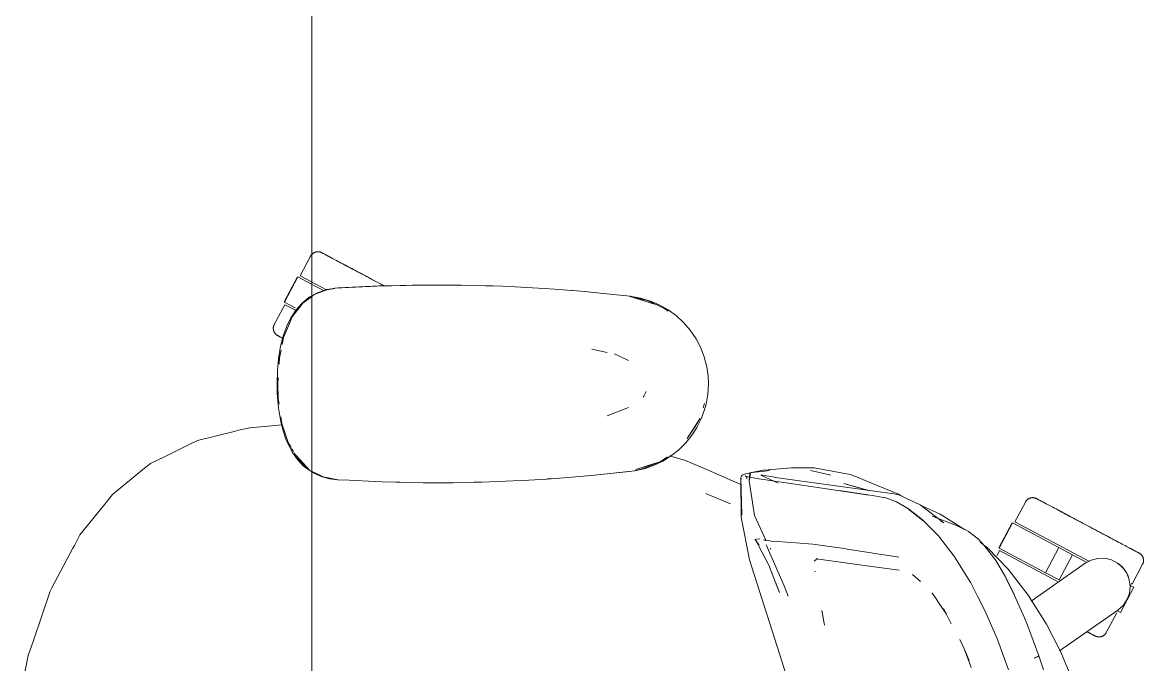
# Model space of a CAD drawing. Header units: millimetres. Extents: x 155927 to 317870, y -36033 to 97293.
# Drawn here: x 202440 to 202989, y 11600 to 11915 of the extents above; entities that cross this region are included whole.
import ezdxf

# ---------------------------------------------------------------- set-up
doc = ezdxf.new("R2010")
doc.units = ezdxf.units.MM
doc.header["$MEASUREMENT"] = 0
doc.layers.add('G-IMPT', color=8, linetype='CONTINUOUS', lineweight=9)
doc.layers.add('I-FURN', color=8, linetype='CONTINUOUS', lineweight=9)

msp = doc.modelspace()

# ---------------------------------------------------------------- linework, layer by layer
at = {"layer": 'G-IMPT'}
for p, q in [((202614.73, 11785.39), (202592.95, 11784.3)), ((202613.52, 11785.35), (202592.95, 11784.3)), ((202614.73, 11785.39), (202594.55, 11784.41)), ((202634.92, 11785.85), (202613.52, 11785.35)), ((202625.08, 11785.69), (202613.52, 11785.35)), ((202613.52, 11785.35), (202614.73, 11785.39)), ((202634.92, 11785.85), (202614.73, 11785.39)), ((202625.08, 11785.69), (202644.31, 11785.9)), ((202634.92, 11785.85), (202625.08, 11785.69)), ((202655.1, 11785.81), (202625.08, 11785.69)), ((202632.88, 11785.83), (202630.97, 11785.76)), ((202635.41, 11785.81), (202632.88, 11785.83)), ((202655.1, 11785.81), (202634.92, 11785.85)), ((202655.1, 11785.81), (202644.31, 11785.9)), ((202655.1, 11785.81), (202663.52, 11785.64)), ((202675.28, 11785.25), (202663.52, 11785.64)), ((202668.46, 11785.5), (202666.96, 11785.52)), ((202670.39, 11785.39), (202668.46, 11785.5)), ((202675.28, 11785.25), (202681.3, 11785)), ((202695.44, 11784.19), (202681.3, 11785)), ((202580.48, 11779.88), (202576.74, 11776.81)), ((202581.68, 11780.28), (202577.26, 11777.01)), ((202581.68, 11780.57), (202580.48, 11779.88)), ((202583.92, 11781.84), (202581.68, 11780.57)), ((202582.89, 11781.17), (202581.68, 11780.28)), ((202589.08, 11783.58), (202582.89, 11781.17)), ((202583.92, 11781.84), (202587.56, 11783.24)), ((202588.9, 11783.6), (202587.56, 11783.24)), ((202588.9, 11783.6), (202591.3, 11784.05)), ((202589.08, 11783.58), (202592.93, 11784.17)), ((202592.95, 11784.3), (202591.3, 11784.05)), ((202592.95, 11784.3), (202594.55, 11784.41)), ((202700.53, 11783.86), (202695.44, 11784.19)), ((202700.53, 11783.86), (202715.59, 11782.62)), ((202708.71, 11783.21), (202710.39, 11783.04)), ((202715.59, 11782.62), (202719.72, 11782.27)), ((202719.72, 11782.27), (202737.64, 11780.36)), ((202737.13, 11780.36), (202749.59, 11776.53)), ((202737.13, 11780.36), (202740.44, 11779.45)), ((202737.64, 11780.36), (202742.69, 11779.47)), ((202746.1, 11778.32), (202737.69, 11780.24)), ((202749.59, 11776.53), (202740.44, 11779.45)), ((202747.55, 11778), (202742.69, 11779.47)), ((202577.26, 11777.01), (202572.05, 11770.22)), ((202574.08, 11773.77), (202576.74, 11776.81)), ((202746.1, 11778.32), (202754.16, 11774.58)), ((202751.79, 11776.19), (202747.55, 11778)), ((202751.79, 11776.19), (202756.23, 11773.68)), ((202756.27, 11772.99), (202754.16, 11774.58)), ((202571.42, 11769.72), (202569.44, 11765.65)), ((202572.05, 11770.22), (202570.21, 11765.82)), ((202571.42, 11769.72), (202574.08, 11773.77)), ((202760.31, 11770.68), (202756.23, 11773.68)), ((202760.31, 11770.68), (202763.75, 11767.52)), ((202567.85, 11761.31), (202569.44, 11765.65)), ((202567.88, 11760.2), (202570.21, 11765.82)), ((202767.07, 11763.68), (202763.75, 11767.52)), ((202769.9, 11759.52), (202767.07, 11763.68)), ((202567.85, 11761.31), (202566.42, 11755.83)), ((202567.88, 11760.2), (202567.17, 11756.74)), ((202769.9, 11759.52), (202772.09, 11755.35)), ((202565.42, 11749.9), (202566.42, 11755.83)), ((202566.61, 11753.99), (202565.84, 11750.24)), ((202718.93, 11754.4), (202726.36, 11752.82)), ((202736.76, 11748.79), (202729.98, 11752.06)), ((202772.09, 11755.35), (202773.93, 11750.64)), ((202565.42, 11749.9), (202564.86, 11743.75)), ((202565.84, 11750.24), (202565.64, 11747.03)), ((202775.19, 11745.77), (202773.93, 11750.64)), ((202564.68, 11737.41), (202564.86, 11743.75)), ((202775.19, 11745.77), (202775.84, 11741.26)), ((202776.01, 11737.41), (202775.84, 11741.26)), ((202564.77, 11732.91), (202564.68, 11737.41)), ((202565.24, 11740.52), (202565.05, 11737.41)), ((202565.28, 11730.25), (202565.05, 11737.41)), ((202776.01, 11737.41), (202775.71, 11732.37)), ((202564.77, 11732.91), (202565.34, 11725.59)), ((202565.28, 11730.25), (202565.68, 11727.47)), ((202744.38, 11731.36), (202744.08, 11730.91)), ((202745.39, 11733.59), (202744.38, 11731.36)), ((202775.71, 11732.37), (202774.83, 11727.42)), ((202566.46, 11718.83), (202565.34, 11725.59)), ((202726.43, 11721.69), (202736.85, 11725.84)), ((202772.56, 11720.52), (202774.27, 11725.3)), ((202773.47, 11725.73), (202774.09, 11727.76)), ((202774.83, 11727.42), (202774.27, 11725.3)), ((202566.55, 11721.28), (202567.01, 11717.99)), ((202771.91, 11720.62), (202765.59, 11710.67)), ((202771.91, 11720.62), (202769.75, 11716.94)), ((202772.56, 11720.52), (202770.32, 11716.01)), ((202525.66, 11709.64), (202543.6, 11714.04)), ((202543.6, 11714.04), (202545.97, 11714.63)), ((202551.26, 11715.92), (202545.97, 11714.63)), ((202567.14, 11717.37), (202551.26, 11715.92)), ((202567.44, 11714.9), (202566.46, 11718.83)), ((202567.01, 11717.99), (202570.04, 11708.6)), ((202567.44, 11714.9), (202569.18, 11709.82)), ((202769.75, 11716.94), (202765.59, 11710.67)), ((202770.32, 11716.01), (202768.05, 11712.47)), ((202521.3, 11707.49), (202525.66, 11709.64)), ((202569.18, 11709.82), (202571.38, 11705.18)), ((202570.04, 11708.6), (202571.51, 11706.14)), ((202764.86, 11708.49), (202761.25, 11704.94)), ((202764.86, 11708.49), (202768.05, 11712.47)), ((202521.3, 11707.49), (202509.83, 11701.85)), ((202571.38, 11705.18), (202572.19, 11703.8)), ((202571.79, 11705.68), (202572.65, 11704.24)), ((202574.63, 11700.35), (202572.19, 11703.8)), ((202573.12, 11703.45), (202575, 11700.29)), ((202761.25, 11704.94), (202757.95, 11702.32)), ((202499.01, 11695.35), (202502.66, 11698.32)), ((202502.66, 11698.32), (202509.83, 11701.85)), ((202573.81, 11702.38), (202575.09, 11700.91)), ((202573.81, 11702.38), (202580.71, 11694.99)), ((202577.5, 11697.3), (202574.63, 11700.35)), ((202575, 11700.29), (202580.71, 11694.99)), ((202575.22, 11700.76), (202578.3, 11697.22)), ((202577.5, 11697.3), (202578.82, 11696.17)), ((202580.71, 11694.99), (202578.3, 11697.22)), ((202752.3, 11699.2), (202740.44, 11695.38)), ((202749.59, 11698.29), (202740.44, 11695.38)), ((202743.08, 11695.59), (202752.3, 11699.2)), ((202749.04, 11697.4), (202744.91, 11695.95)), ((202753.62, 11699.59), (202749.04, 11697.4)), ((202752.3, 11699.2), (202749.59, 11698.29)), ((202752.3, 11699.2), (202755.88, 11701.62)), ((202753.62, 11699.59), (202757.95, 11702.32)), ((202764.78, 11699.88), (202756.96, 11702.13)), ((202764.78, 11699.88), (202775.91, 11695.02)), ((202499.01, 11695.35), (202484.06, 11683.18)), ((202581.68, 11694.21), (202578.82, 11696.17)), ((202582.95, 11693.89), (202581.68, 11694.51)), ((202582.04, 11693.97), (202586.36, 11691.98)), ((202582.95, 11693.89), (202587.21, 11691.78)), ((202590.32, 11690.91), (202586.36, 11691.98)), ((202587.21, 11691.78), (202594.55, 11690.41)), ((202718.51, 11692.44), (202707.11, 11691.46)), ((202739.95, 11694.8), (202716.99, 11692.34)), ((202716.99, 11692.34), (202737.13, 11694.46)), ((202739.95, 11694.8), (202718.51, 11692.44)), ((202739.95, 11694.8), (202737.13, 11694.46)), ((202739.95, 11694.8), (202744.91, 11695.95)), ((202740.02, 11695.01), (202743.08, 11695.59)), ((202775.91, 11695.02), (202783.74, 11691.6)), ((202783.74, 11691.6), (202791.91, 11688.03)), ((202791.77, 11691.58), (202792.17, 11692.16)), ((202791.77, 11691.58), (202791.96, 11690.72)), ((202792.54, 11692.65), (202792.17, 11692.16)), ((202792.54, 11692.65), (202793.08, 11692.97)), ((202794.94, 11693.52), (202793.08, 11692.97)), ((202794.43, 11691.93), (202793.93, 11692.32)), ((202795.03, 11691.77), (202793.93, 11692.32)), ((202795.03, 11691.77), (202794.41, 11691.93)), ((202794.41, 11691.93), (202800.68, 11690.83)), ((202794.75, 11691.39), (202794.43, 11691.93)), ((202798.22, 11694.06), (202794.94, 11693.52)), ((202796.55, 11693.46), (202795.86, 11689.88)), ((202795.92, 11689.92), (202796.31, 11693.87)), ((202796.55, 11693.46), (202795.92, 11689.92)), ((202798.63, 11694.32), (202796.31, 11693.87)), ((202798.22, 11694.06), (202798.83, 11694.13)), ((202798.63, 11694.32), (202802.88, 11695.13)), ((202803.52, 11694.65), (202798.83, 11694.13)), ((202810.08, 11688.73), (202801.64, 11692.73)), ((202801.64, 11692.73), (202802.51, 11692.59)), ((202802.51, 11692.59), (202807.53, 11691.76)), ((202803.35, 11695.17), (202802.88, 11695.13)), ((202812.68, 11695.97), (202803.35, 11695.17)), ((202803.52, 11694.65), (202806.11, 11694.86)), ((202807.53, 11691.76), (202808.83, 11691.54)), ((202812.68, 11695.97), (202816.63, 11696.32)), ((202816.63, 11696.32), (202820.8, 11696.31)), ((202827.77, 11696.29), (202820.8, 11696.31)), ((202825.91, 11694.88), (202835.21, 11692.83)), ((202827.77, 11696.29), (202845.47, 11693.05)), ((202835.21, 11692.83), (202835.79, 11692.68)), ((202845.47, 11693.05), (202849.33, 11691.46)), ((202594.33, 11690.41), (202590.32, 11690.91)), ((202599.99, 11690.13), (202594.33, 11690.41)), ((202599.99, 11690.13), (202612.55, 11689.51)), ((202616.1, 11689.39), (202612.55, 11689.51)), ((202631.77, 11689.01), (202616.1, 11689.39)), ((202619.5, 11689.33), (202622.82, 11689.19)), ((202625.04, 11689.19), (202622.82, 11689.19)), ((202631.77, 11689.01), (202636.28, 11688.96)), ((202636.28, 11688.96), (202650.99, 11688.97)), ((202656.46, 11689.04), (202650.99, 11688.97)), ((202656.46, 11689.04), (202668.77, 11689.33)), ((202663.24, 11689.18), (202661.16, 11689.18)), ((202664.9, 11689.25), (202663.24, 11689.18)), ((202676.65, 11689.63), (202668.77, 11689.33)), ((202676.65, 11689.63), (202687.95, 11690.17)), ((202696.83, 11690.73), (202687.95, 11690.17)), ((202696.83, 11690.73), (202707.11, 11691.46)), ((202698.87, 11690.87), (202696.96, 11690.78)), ((202698.87, 11690.87), (202700.29, 11691)), ((202792.38, 11673.02), (202791.8, 11691.47)), ((202791.8, 11691.47), (202791.9, 11691)), ((202792.38, 11673.02), (202791.9, 11691)), ((202791.95, 11672.13), (202791.9, 11691)), ((202791.9, 11691), (202791.94, 11690.83)), ((202791.96, 11690.72), (202791.94, 11690.83)), ((202794.75, 11691.39), (202794.83, 11690.89)), ((202798.58, 11672.84), (202795.86, 11689.88)), ((202808.53, 11689.71), (202800.68, 11690.83)), ((202839.4, 11685.16), (202808.53, 11689.71)), ((202819.49, 11690.1), (202808.83, 11691.54)), ((202819.49, 11690.1), (202866.71, 11683.43)), ((202842.29, 11688.56), (202854.18, 11685.2)), ((202842.29, 11688.56), (202855.23, 11685.05)), ((202852.69, 11690.07), (202849.33, 11691.46)), ((202869.14, 11683.27), (202852.69, 11690.07)), ((202484.06, 11683.18), (202480.3, 11678.51)), ((202774.68, 11683.6), (202774.95, 11683.49)), ((202786.8, 11678.57), (202774.95, 11683.49)), ((202839.4, 11685.16), (202854.59, 11682.83)), ((202840.01, 11685.06), (202855.17, 11682.77)), ((202840.01, 11685.06), (202854.59, 11682.83)), ((202862.84, 11681.47), (202855.17, 11682.77)), ((202867.63, 11679.71), (202862.84, 11681.47)), ((202866.71, 11683.43), (202869.7, 11682.78)), ((202870.31, 11682.5), (202869.14, 11683.27)), ((202873.06, 11681.22), (202869.7, 11682.78)), ((202879.64, 11678.15), (202873.06, 11681.22)), ((202468.09, 11663.38), (202480.3, 11678.51)), ((202867.63, 11679.71), (202868.05, 11679.5)), ((202873.89, 11676.21), (202868.05, 11679.5)), ((202880.85, 11670.79), (202873.89, 11676.21)), ((202874.11, 11675.89), (202881.06, 11670.49)), ((202874.11, 11675.89), (202877.49, 11673.3)), ((202891.29, 11669.24), (202879.64, 11678.15)), ((202889.4, 11673.53), (202880.77, 11677.51)), ((202796.14, 11651.18), (202791.95, 11672.13)), ((202798.58, 11672.84), (202804.19, 11660.49)), ((202881.06, 11670.49), (202877.49, 11673.3)), ((202880.85, 11670.79), (202888.59, 11662.89)), ((202885.63, 11672.47), (202897.54, 11667.96)), ((202900.85, 11666.4), (202889.4, 11673.53)), ((202891.29, 11669.24), (202889.56, 11670.22)), ((202899.77, 11666.89), (202897.54, 11667.96)), ((202902.21, 11665.71), (202899.77, 11666.89)), ((202900.85, 11666.4), (202901.62, 11665.9)), ((202902.21, 11665.71), (202903.34, 11665.1)), ((202903.34, 11665.1), (202908.21, 11661.23)), ((202468.09, 11663.38), (202465.39, 11658.25)), ((202798.94, 11661.03), (202798.9, 11660.86)), ((202798.96, 11661.16), (202798.94, 11661.03)), ((202798.94, 11661.03), (202800.78, 11658.32)), ((202798.94, 11661.03), (202800.29, 11658.57)), ((202799.65, 11661.3), (202798.96, 11661.16)), ((202801.18, 11661.47), (202799.65, 11661.3)), ((202802.92, 11660.99), (202803.69, 11660.72)), ((202803.75, 11660.69), (202803.69, 11660.72)), ((202806.21, 11660.41), (202803.75, 11660.69)), ((202806.21, 11660.41), (202806.58, 11660.37)), ((202809.99, 11660.11), (202806.58, 11660.37)), ((202809.99, 11660.11), (202818.84, 11659.48)), ((202827.08, 11658.86), (202818.84, 11659.48)), ((202827.16, 11658.85), (202827.08, 11658.86)), ((202827.16, 11658.85), (202842.38, 11656.64)), ((202888.59, 11662.89), (202896.61, 11652.46)), ((202911.1, 11658.21), (202908.21, 11661.23)), ((202909.1, 11659.79), (202912.77, 11656.79)), ((202464.66, 11656.87), (202454.36, 11637.37)), ((202464.66, 11656.87), (202465.39, 11658.25)), ((202805.57, 11648.46), (202800.29, 11658.57)), ((202813.12, 11638.36), (202804.19, 11658.51)), ((202806.57, 11656.35), (202806.13, 11656.62)), ((202842.38, 11656.64), (202843.93, 11656.4)), ((202843.93, 11656.4), (202855.7, 11654.53)), ((202857.36, 11654.27), (202855.7, 11654.53)), ((202864.2, 11653.21), (202857.36, 11654.27)), ((202864.2, 11653.21), (202869.27, 11652.46)), ((202911.1, 11658.21), (202915.82, 11652.08)), ((202912.77, 11656.79), (202922.73, 11646.5)), ((202812.13, 11600.94), (202796.14, 11651.18)), ((202805.57, 11648.46), (202808.82, 11639.99)), ((202827.82, 11650.47), (202829.38, 11651.72)), ((202828.67, 11651.59), (202828.94, 11651.64)), ((202856.01, 11647.85), (202828.67, 11651.59)), ((202829.17, 11651.68), (202828.94, 11651.64)), ((202856.01, 11647.85), (202869.36, 11646.07)), ((202896.61, 11652.46), (202896.78, 11652.2)), ((202900.66, 11646.1), (202896.78, 11652.2)), ((202915.82, 11652.08), (202916.68, 11650.79)), ((202921.41, 11642.79), (202916.68, 11650.79)), ((202828.17, 11645.52), (202828.22, 11645.18)), ((202869.36, 11646.07), (202868.89, 11646.22)), ((202879.86, 11640.57), (202875.95, 11643.91)), ((202900.66, 11646.1), (202904.43, 11639.87)), ((202925.72, 11634.18), (202921.41, 11642.79)), ((202925.94, 11633.74), (202921.41, 11642.79)), ((202921.41, 11642.79), (202921.72, 11642.19)), ((202925.94, 11633.74), (202921.72, 11642.19)), ((202932.54, 11633.89), (202922.73, 11646.5)), ((202454.36, 11637.37), (202453.49, 11635.71)), ((202810.84, 11635.09), (202808.81, 11640.2)), ((202808.81, 11640.2), (202810.61, 11635.67)), ((202808.82, 11639.99), (202810.84, 11635.09)), ((202815.01, 11633.37), (202813.12, 11638.36)), ((202908, 11633.08), (202904.43, 11639.87)), ((202445.34, 11611.62), (202453.49, 11635.71)), ((202886.13, 11633.94), (202885.38, 11635.04)), ((202889.63, 11628.81), (202886.13, 11633.94)), ((202908, 11633.08), (202911.39, 11626.36)), ((202925.72, 11634.18), (202925.94, 11633.74)), ((202925.94, 11633.74), (202930.71, 11622.78)), ((202932.54, 11633.89), (202941.51, 11619.6)), ((202832.85, 11619.05), (202831.44, 11626.3)), ((202890.02, 11628.23), (202889.63, 11628.81)), ((202892.58, 11624.47), (202890.02, 11628.23)), ((202892.58, 11624.47), (202891.08, 11627.25)), ((202894.92, 11619.81), (202891.08, 11627.25)), ((202917.56, 11612.13), (202911.39, 11626.36)), ((202930.71, 11622.78), (202932.19, 11619.1)), ((202932.19, 11619.1), (202937.76, 11604.14)), ((202941.51, 11619.6), (202948.6, 11605.82)), ((202445.34, 11611.62), (202442.82, 11604.18)), ((202899.14, 11612.1), (202901.33, 11607.25)), ((202917.56, 11612.13), (202923.02, 11597.25)), ((202439.95, 11590.36), (202442.82, 11604.18)), ((202901.33, 11607.25), (202903.64, 11601.81)), ((202901.33, 11607.25), (202904.06, 11600.17)), ((202936.5, 11603.36), (202937.32, 11603.74)), ((202937.14, 11603.63), (202937.32, 11603.74)), ((202937.73, 11604.01), (202937.32, 11603.74)), ((202937.32, 11603.74), (202937.72, 11603.96)), ((202937.73, 11604.01), (202937.72, 11603.96)), ((202937.76, 11604.14), (202937.73, 11604.01)), ((202937.73, 11604.01), (202937.73, 11604.14)), ((202937.73, 11604.14), (202940.13, 11597.21)), ((202956.12, 11587.85), (202948.6, 11605.82)), ((202812.13, 11600.94), (202821.31, 11570.96)), ((202904.72, 11598.44), (202904.06, 11600.17)), ((202936.5, 11603.36), (202935.44, 11602.93)), ((202935.44, 11602.93), (202936.03, 11603.16)), ((202936.5, 11603.36), (202936.03, 11603.16)), ((202936.5, 11603.36), (202937.14, 11603.63))]:
    msp.add_line(p, q, dxfattribs=at)
at = {"layer": 'I-FURN'}
for p, q in [((202581.68, 10699.61), (202581.68, 12099.61)), ((202581.68, 12099.61), (202581.68, 10699.61)), ((202582.26, 11801.38), (202582.39, 11801.47)), ((202582.39, 11801.47), (202582.53, 11801.56)), ((202582.53, 11801.56), (202582.66, 11801.65)), ((202582.66, 11801.65), (202582.81, 11801.72)), ((202582.81, 11801.72), (202582.95, 11801.79)), ((202582.95, 11801.79), (202583.1, 11801.86)), ((202583.1, 11801.86), (202583.25, 11801.92)), ((202583.25, 11801.92), (202583.4, 11801.98)), ((202583.4, 11801.98), (202583.55, 11802.02)), ((202583.55, 11802.02), (202583.71, 11802.06)), ((202583.71, 11802.06), (202583.87, 11802.1)), ((202583.87, 11802.1), (202584.02, 11802.13)), ((202584.02, 11802.13), (202584.18, 11802.15)), ((202584.18, 11802.15), (202584.34, 11802.17)), ((202584.34, 11802.17), (202584.51, 11802.18)), ((202584.51, 11802.18), (202584.67, 11802.18)), ((202584.67, 11802.18), (202584.83, 11802.18)), ((202584.83, 11802.18), (202584.99, 11802.17)), ((202584.99, 11802.17), (202585.15, 11802.15)), ((202585.15, 11802.15), (202585.31, 11802.13)), ((202585.31, 11802.13), (202585.47, 11802.1)), ((202585.47, 11802.1), (202585.62, 11802.07)), ((202585.62, 11802.07), (202585.78, 11802.03)), ((202585.78, 11802.03), (202585.93, 11801.98)), ((202585.93, 11801.98), (202586.09, 11801.93)), ((202586.09, 11801.93), (202586.24, 11801.87)), ((202586.24, 11801.87), (202586.38, 11801.8)), ((202586.38, 11801.8), (202586.53, 11801.73)), ((202586.53, 11801.73), (202586.57, 11801.71)), ((202586.57, 11801.71), (202586.59, 11801.7)), ((202586.61, 11801.69), (202586.57, 11801.71)), ((202586.57, 11801.71), (202586.57, 11801.71)), ((202586.59, 11801.7), (202586.65, 11801.67)), ((202586.7, 11801.64), (202586.61, 11801.69)), ((202586.65, 11801.67), (202586.75, 11801.61)), ((202586.82, 11801.58), (202586.7, 11801.64)), ((202586.75, 11801.61), (202586.89, 11801.54)), ((202586.98, 11801.49), (202586.82, 11801.58)), ((202586.89, 11801.54), (202587.07, 11801.44)), ((202587.18, 11801.38), (202586.98, 11801.49)), ((202587.07, 11801.44), (202587.29, 11801.33)), ((202581.12, 11800.04), (202575.97, 11790.36)), ((202581.12, 11800.04), (202581.19, 11800.19)), ((202581.19, 11800.19), (202581.28, 11800.32)), ((202581.28, 11800.32), (202581.37, 11800.46)), ((202581.37, 11800.46), (202581.46, 11800.59)), ((202581.46, 11800.59), (202581.56, 11800.71)), ((202581.56, 11800.71), (202581.67, 11800.84)), ((202581.67, 11800.84), (202581.78, 11800.95)), ((202581.78, 11800.95), (202581.89, 11801.07)), ((202581.89, 11801.07), (202582.01, 11801.18)), ((202582.01, 11801.18), (202582.13, 11801.28)), ((202582.13, 11801.28), (202582.26, 11801.38)), ((202587.42, 11801.26), (202587.18, 11801.38)), ((202587.29, 11801.33), (202587.55, 11801.19)), ((202587.7, 11801.11), (202587.42, 11801.26)), ((202587.55, 11801.19), (202587.84, 11801.03)), ((202588.02, 11800.94), (202587.7, 11801.11)), ((202587.84, 11801.03), (202588.18, 11800.85)), ((202588.37, 11800.75), (202588.02, 11800.94)), ((202588.18, 11800.85), (202588.55, 11800.66)), ((202588.77, 11800.54), (202588.37, 11800.75)), ((202588.55, 11800.66), (202588.96, 11800.44)), ((202589.2, 11800.31), (202588.77, 11800.54)), ((202588.96, 11800.44), (202589.41, 11800.2)), ((202589.66, 11800.06), (202589.2, 11800.31)), ((202589.41, 11800.2), (202589.89, 11799.94)), ((202590.16, 11799.8), (202589.66, 11800.06)), ((202589.89, 11799.94), (202590.41, 11799.67)), ((202590.7, 11799.51), (202590.16, 11799.8)), ((202590.41, 11799.67), (202590.96, 11799.38)), ((202591.27, 11799.21), (202590.7, 11799.51)), ((202590.96, 11799.38), (202591.54, 11799.07)), ((202591.87, 11798.89), (202591.27, 11799.21)), ((202592.5, 11798.55), (202591.87, 11798.89)), ((202593.17, 11798.2), (202592.5, 11798.55)), ((202593.86, 11797.83), (202593.17, 11798.2)), ((202594.58, 11797.45), (202593.86, 11797.83)), ((202595.33, 11797.05), (202594.58, 11797.45)), ((202596.11, 11796.64), (202595.33, 11797.05)), ((202596.91, 11796.21), (202596.11, 11796.64)), ((202597.74, 11795.77), (202596.91, 11796.21)), ((202597.29, 11796.01), (202598.12, 11795.57)), ((202598.58, 11795.32), (202597.74, 11795.77)), ((202598.12, 11795.57), (202598.98, 11795.11)), ((202599.45, 11794.86), (202598.58, 11795.32)), ((202598.98, 11795.11), (202599.86, 11794.64)), ((202600.34, 11794.39), (202599.45, 11794.86)), ((202599.86, 11794.64), (202600.75, 11794.17)), ((202601.24, 11793.91), (202600.34, 11794.39)), ((202600.75, 11794.17), (202601.67, 11793.68)), ((202602.17, 11793.42), (202601.24, 11793.91)), ((202601.67, 11793.68), (202602.6, 11793.19)), ((202603.1, 11792.92), (202602.17, 11793.42)), ((202602.6, 11793.19), (202603.54, 11792.69)), ((202604.05, 11792.41), (202603.1, 11792.92)), ((202603.54, 11792.69), (202604.5, 11792.18)), ((202605.02, 11791.9), (202604.05, 11792.41)), ((202604.5, 11792.18), (202605.47, 11791.66)), ((202605.99, 11791.38), (202605.02, 11791.9)), ((202605.47, 11791.66), (202606.44, 11791.14)), ((202606.98, 11790.86), (202605.99, 11791.38)), ((202606.44, 11791.14), (202607.43, 11790.62)), ((202607.97, 11790.33), (202606.98, 11790.86)), ((202607.43, 11790.62), (202608.43, 11790.09)), ((202574.67, 11789.91), (202568.1, 11777.55)), ((202568.27, 11777.46), (202574.84, 11789.82)), ((202574.84, 11789.82), (202581.54, 11786.26)), ((202581.25, 11787.55), (202575.97, 11790.36)), ((202588.63, 11783.62), (202581.25, 11787.55)), ((202581.54, 11786.26), (202587.35, 11783.17)), ((202608.96, 11789.8), (202607.97, 11790.33)), ((202608.43, 11790.09), (202609.42, 11789.56)), ((202609.97, 11789.27), (202608.96, 11789.8)), ((202609.42, 11789.56), (202610.43, 11789.02)), ((202610.97, 11788.74), (202609.97, 11789.27)), ((202610.43, 11789.02), (202611.43, 11788.49)), ((202611.98, 11788.2), (202610.97, 11788.74)), ((202611.43, 11788.49), (202612.44, 11787.95)), ((202612.98, 11787.67), (202611.98, 11788.2)), ((202612.44, 11787.95), (202613.44, 11787.42)), ((202613.98, 11787.13), (202612.98, 11787.67)), ((202613.44, 11787.42), (202614.44, 11786.89)), ((202614.98, 11786.6), (202613.98, 11787.13)), ((202614.44, 11786.89), (202615.44, 11786.36)), ((202615.98, 11786.07), (202614.98, 11786.6)), ((202615.44, 11786.36), (202616.43, 11785.83)), ((202616.96, 11785.55), (202615.98, 11786.07)), ((202616.43, 11785.83), (202617.42, 11785.31)), ((202568.45, 11776.23), (202563.3, 11766.55)), ((202573.56, 11774.65), (202568.27, 11777.46)), ((202573.65, 11773.47), (202568.45, 11776.23)), ((202562.83, 11764.65), (202562.84, 11764.81)), ((202562.84, 11764.48), (202562.83, 11764.65)), ((202562.84, 11764.81), (202562.85, 11764.97)), ((202562.85, 11764.32), (202562.84, 11764.48)), ((202562.85, 11764.97), (202562.86, 11765.13)), ((202562.86, 11764.16), (202562.85, 11764.32)), ((202562.86, 11765.13), (202562.88, 11765.29)), ((202562.89, 11764), (202562.86, 11764.16)), ((202562.88, 11765.29), (202562.91, 11765.45)), ((202562.92, 11763.84), (202562.89, 11764)), ((202562.91, 11765.45), (202562.95, 11765.6)), ((202562.95, 11763.69), (202562.92, 11763.84)), ((202562.95, 11765.6), (202562.99, 11765.76)), ((202562.99, 11763.53), (202562.95, 11763.69)), ((202562.99, 11765.76), (202563.03, 11765.91)), ((202563.04, 11763.38), (202562.99, 11763.53)), ((202563.03, 11765.91), (202563.09, 11766.07)), ((202563.09, 11763.23), (202563.04, 11763.38)), ((202563.09, 11766.07), (202563.15, 11766.22)), ((202563.15, 11763.08), (202563.09, 11763.23)), ((202563.15, 11766.22), (202563.21, 11766.36)), ((202563.22, 11762.93), (202563.15, 11763.08)), ((202563.21, 11766.36), (202563.28, 11766.51)), ((202563.28, 11766.51), (202563.3, 11766.55)), ((202563.29, 11762.78), (202563.22, 11762.93)), ((202563.37, 11762.64), (202563.29, 11762.78)), ((202563.45, 11762.51), (202563.37, 11762.64)), ((202563.54, 11762.37), (202563.45, 11762.51)), ((202563.64, 11762.24), (202563.54, 11762.37)), ((202563.73, 11762.11), (202563.64, 11762.24)), ((202563.84, 11761.99), (202563.73, 11762.11)), ((202563.95, 11761.87), (202563.84, 11761.99)), ((202564.06, 11761.76), (202563.95, 11761.87)), ((202564.18, 11761.65), (202564.06, 11761.76)), ((202564.3, 11761.54), (202564.18, 11761.65)), ((202564.43, 11761.44), (202564.3, 11761.54)), ((202564.56, 11761.35), (202564.43, 11761.44)), ((202564.69, 11761.26), (202564.56, 11761.35)), ((202564.83, 11761.17), (202564.69, 11761.26)), ((202564.97, 11761.1), (202564.83, 11761.17)), ((202564.98, 11761.09), (202564.97, 11761.1)), ((202564.97, 11761.1), (202564.99, 11761.08)), ((202565.02, 11761.07), (202564.98, 11761.09)), ((202564.99, 11761.08), (202565.05, 11761.05)), ((202565.1, 11761.03), (202565.02, 11761.07)), ((202565.05, 11761.05), (202565.15, 11761)), ((202565.22, 11760.96), (202565.1, 11761.03)), ((202565.15, 11761), (202565.29, 11760.92)), ((202565.38, 11760.88), (202565.22, 11760.96)), ((202565.29, 11760.92), (202565.47, 11760.83)), ((202565.59, 11760.77), (202565.38, 11760.88)), ((202565.47, 11760.83), (202565.69, 11760.71)), ((202565.83, 11760.64), (202565.59, 11760.77)), ((202565.69, 11760.71), (202565.95, 11760.57)), ((202566.11, 11760.49), (202565.83, 11760.64)), ((202565.95, 11760.57), (202566.25, 11760.42)), ((202566.42, 11760.32), (202566.11, 11760.49)), ((202566.25, 11760.42), (202566.58, 11760.24)), ((202566.78, 11760.13), (202566.42, 11760.32)), ((202566.58, 11760.24), (202566.96, 11760.04)), ((202567.17, 11759.92), (202566.78, 11760.13)), ((202566.96, 11760.04), (202567.37, 11759.82)), ((202567.6, 11759.7), (202567.17, 11759.92)), ((202932.02, 11680.51), (202932.14, 11680.62)), ((202932.14, 11680.62), (202932.26, 11680.72)), ((202932.26, 11680.72), (202932.39, 11680.82)), ((202932.39, 11680.82), (202932.52, 11680.91)), ((202932.52, 11680.91), (202932.66, 11681)), ((202932.66, 11681), (202932.79, 11681.09)), ((202932.79, 11681.09), (202932.94, 11681.16)), ((202932.94, 11681.16), (202933.08, 11681.24)), ((202933.08, 11681.24), (202933.23, 11681.3)), ((202933.23, 11681.3), (202933.38, 11681.36)), ((202933.38, 11681.36), (202933.53, 11681.42)), ((202933.53, 11681.42), (202933.68, 11681.46)), ((202933.68, 11681.46), (202933.84, 11681.51)), ((202933.84, 11681.51), (202934, 11681.54)), ((202934, 11681.54), (202934.15, 11681.57)), ((202934.15, 11681.57), (202934.31, 11681.59)), ((202934.31, 11681.59), (202934.47, 11681.61)), ((202934.47, 11681.61), (202934.64, 11681.62)), ((202934.64, 11681.62), (202934.8, 11681.62)), ((202934.8, 11681.62), (202934.96, 11681.62)), ((202934.96, 11681.62), (202935.12, 11681.61)), ((202935.12, 11681.61), (202935.28, 11681.6)), ((202935.28, 11681.6), (202935.44, 11681.57)), ((202935.44, 11681.57), (202935.6, 11681.54)), ((202935.6, 11681.54), (202935.75, 11681.51)), ((202935.75, 11681.51), (202935.91, 11681.47)), ((202935.91, 11681.47), (202936.06, 11681.42)), ((202936.06, 11681.42), (202936.22, 11681.37)), ((202936.22, 11681.37), (202936.37, 11681.31)), ((202936.37, 11681.31), (202936.51, 11681.24)), ((202936.51, 11681.24), (202936.66, 11681.17)), ((202936.66, 11681.17), (202936.7, 11681.15)), ((202936.7, 11681.15), (202936.72, 11681.14)), ((202936.74, 11681.13), (202936.7, 11681.15)), ((202936.7, 11681.15), (202936.7, 11681.15)), ((202936.72, 11681.14), (202936.78, 11681.11)), ((202936.83, 11681.08), (202936.74, 11681.13)), ((202936.78, 11681.11), (202936.88, 11681.06)), ((202936.95, 11681.02), (202936.83, 11681.08)), ((202936.88, 11681.06), (202937.02, 11680.98)), ((202937.11, 11680.93), (202936.95, 11681.02)), ((202937.02, 11680.98), (202937.2, 11680.88)), ((202937.31, 11680.82), (202937.11, 11680.93)), ((202937.2, 11680.88), (202937.42, 11680.77)), ((202937.55, 11680.7), (202937.31, 11680.82)), ((202937.42, 11680.77), (202937.68, 11680.63)), ((202937.83, 11680.55), (202937.55, 11680.7)), ((202937.68, 11680.63), (202937.97, 11680.47)), ((202931.25, 11679.48), (202926.1, 11669.8)), ((202931.25, 11679.48), (202931.32, 11679.63)), ((202931.32, 11679.63), (202931.41, 11679.76)), ((202931.41, 11679.76), (202931.5, 11679.9)), ((202931.5, 11679.9), (202931.59, 11680.03)), ((202931.59, 11680.03), (202931.69, 11680.15)), ((202931.69, 11680.15), (202931.8, 11680.28)), ((202931.8, 11680.28), (202931.91, 11680.39)), ((202931.91, 11680.39), (202932.02, 11680.51)), ((202938.15, 11680.38), (202937.83, 11680.55)), ((202937.97, 11680.47), (202938.31, 11680.29)), ((202938.5, 11680.19), (202938.15, 11680.38)), ((202938.31, 11680.29), (202938.68, 11680.1)), ((202938.9, 11679.98), (202938.5, 11680.19)), ((202938.68, 11680.1), (202939.09, 11679.88)), ((202939.33, 11679.75), (202938.9, 11679.98)), ((202939.09, 11679.88), (202939.54, 11679.64)), ((202939.79, 11679.5), (202939.33, 11679.75)), ((202939.54, 11679.64), (202940.02, 11679.38)), ((202940.29, 11679.24), (202939.79, 11679.5)), ((202940.02, 11679.38), (202940.54, 11679.11)), ((202940.83, 11678.95), (202940.29, 11679.24)), ((202940.54, 11679.11), (202941.09, 11678.82)), ((202941.4, 11678.65), (202940.83, 11678.95)), ((202941.09, 11678.82), (202941.67, 11678.51)), ((202942, 11678.33), (202941.4, 11678.65)), ((202942.63, 11677.99), (202942, 11678.33)), ((202943.3, 11677.64), (202942.63, 11677.99)), ((202943.99, 11677.27), (202943.3, 11677.64)), ((202944.71, 11676.89), (202943.99, 11677.27)), ((202945.46, 11676.49), (202944.71, 11676.89)), ((202946.24, 11676.08), (202945.46, 11676.49)), ((202947.04, 11675.65), (202946.24, 11676.08)), ((202947.87, 11675.21), (202947.04, 11675.65)), ((202947.42, 11675.45), (202948.25, 11675.01)), ((202948.71, 11674.76), (202947.87, 11675.21)), ((202962.7, 11650.34), (202926.1, 11669.8)), ((202948.25, 11675.01), (202949.11, 11674.55)), ((202949.58, 11674.3), (202948.71, 11674.76)), ((202949.11, 11674.55), (202949.99, 11674.09)), ((202950.47, 11673.83), (202949.58, 11674.3)), ((202949.99, 11674.09), (202950.88, 11673.61)), ((202951.37, 11673.35), (202950.47, 11673.83)), ((202950.88, 11673.61), (202951.8, 11673.12)), ((202952.3, 11672.86), (202951.37, 11673.35)), ((202951.8, 11673.12), (202952.73, 11672.63)), ((202953.23, 11672.36), (202952.3, 11672.86)), ((202952.73, 11672.63), (202953.67, 11672.13)), ((202954.18, 11671.85), (202953.23, 11672.36)), ((202953.67, 11672.13), (202954.63, 11671.62)), ((202955.15, 11671.34), (202954.18, 11671.85)), ((202954.63, 11671.62), (202955.6, 11671.1)), ((202956.12, 11670.82), (202955.15, 11671.34)), ((202955.6, 11671.1), (202956.57, 11670.58)), ((202957.11, 11670.3), (202956.12, 11670.82)), ((202956.57, 11670.58), (202957.56, 11670.06)), ((202958.1, 11669.77), (202957.11, 11670.3)), ((202957.56, 11670.06), (202958.56, 11669.53)), ((202959.09, 11669.24), (202958.1, 11669.77)), ((202924.8, 11669.35), (202918.23, 11656.99)), ((202918.4, 11656.9), (202924.97, 11669.26)), ((202924.97, 11669.26), (202947.68, 11657.19)), ((202958.56, 11669.53), (202959.55, 11669)), ((202960.1, 11668.71), (202959.09, 11669.24)), ((202959.55, 11669), (202960.56, 11668.46)), ((202961.1, 11668.18), (202960.1, 11668.71)), ((202960.56, 11668.46), (202961.56, 11667.93)), ((202962.11, 11667.64), (202961.1, 11668.18)), ((202961.56, 11667.93), (202962.57, 11667.4)), ((202963.11, 11667.11), (202962.11, 11667.64)), ((202962.57, 11667.4), (202963.57, 11666.86)), ((202964.11, 11666.57), (202963.11, 11667.11)), ((202963.57, 11666.86), (202964.57, 11666.33)), ((202965.11, 11666.04), (202964.11, 11666.57)), ((202964.57, 11666.33), (202965.57, 11665.8)), ((202966.11, 11665.51), (202965.11, 11666.04)), ((202965.57, 11665.8), (202966.56, 11665.27)), ((202967.09, 11664.99), (202966.11, 11665.51)), ((202966.56, 11665.27), (202967.55, 11664.75)), ((202968.07, 11664.47), (202967.09, 11664.99)), ((202967.55, 11664.75), (202968.52, 11664.23)), ((202969.04, 11663.95), (202968.07, 11664.47)), ((202968.52, 11664.23), (202969.48, 11663.72)), ((202970, 11663.44), (202969.04, 11663.95)), ((202969.48, 11663.72), (202970.43, 11663.21)), ((202970.94, 11662.94), (202970, 11663.44)), ((202970.43, 11663.21), (202971.37, 11662.71)), ((202971.87, 11662.45), (202970.94, 11662.94)), ((202971.37, 11662.71), (202972.29, 11662.22)), ((202972.79, 11661.96), (202971.87, 11662.45)), ((202972.29, 11662.22), (202973.07, 11661.81)), ((202973.68, 11661.49), (202972.79, 11661.96)), ((202974.56, 11661.02), (202973.68, 11661.49)), ((202975.42, 11660.56), (202974.56, 11661.02)), ((202976.25, 11660.12), (202975.42, 11660.56)), ((202977.06, 11659.69), (202976.25, 11660.12)), ((202977.85, 11659.27), (202977.06, 11659.69)), ((202978.61, 11658.86), (202977.85, 11659.27)), ((202979.35, 11658.47), (202978.61, 11658.86)), ((202918.58, 11655.67), (202917.33, 11653.32)), ((202941.11, 11644.83), (202918.4, 11656.9)), ((202947.28, 11640.41), (202918.58, 11655.67)), ((202941.11, 11644.83), (202947.68, 11657.19)), ((202947.68, 11657.19), (202954.32, 11653.66)), ((202947.75, 11641.3), (202954.32, 11653.66)), ((202954.32, 11653.66), (202961.38, 11649.91)), ((202980.05, 11658.1), (202979.35, 11658.47)), ((202980.73, 11657.74), (202980.05, 11658.1)), ((202981.38, 11657.39), (202980.73, 11657.74)), ((202982, 11657.06), (202981.38, 11657.39)), ((202982.58, 11656.75), (202982, 11657.06)), ((202982.27, 11656.92), (202982.84, 11656.62)), ((202983.13, 11656.46), (202982.58, 11656.75)), ((202982.84, 11656.62), (202983.37, 11656.33)), ((202983.65, 11656.19), (202983.13, 11656.46)), ((202983.37, 11656.33), (202983.87, 11656.07)), ((202984.13, 11655.93), (202983.65, 11656.19)), ((202983.87, 11656.07), (202984.34, 11655.82)), ((202984.58, 11655.69), (202984.13, 11655.93)), ((202984.34, 11655.82), (202984.77, 11655.59)), ((202984.99, 11655.47), (202984.58, 11655.69)), ((202984.77, 11655.59), (202985.16, 11655.38)), ((202985.36, 11655.28), (202984.99, 11655.47)), ((202985.16, 11655.38), (202985.52, 11655.19)), ((202985.7, 11655.1), (202985.36, 11655.28)), ((202985.52, 11655.19), (202985.84, 11655.02)), ((202985.99, 11654.94), (202985.7, 11655.1)), ((202985.84, 11655.02), (202986.12, 11654.87)), ((202986.25, 11654.8), (202985.99, 11654.94)), ((202986.12, 11654.87), (202986.36, 11654.75)), ((202986.47, 11654.69), (202986.25, 11654.8)), ((202986.36, 11654.75), (202986.56, 11654.64)), ((202986.65, 11654.59), (202986.47, 11654.69)), ((202986.56, 11654.64), (202986.72, 11654.55)), ((202986.79, 11654.52), (202986.65, 11654.59)), ((202986.72, 11654.55), (202986.84, 11654.49)), ((202986.89, 11654.46), (202986.79, 11654.52)), ((202986.84, 11654.49), (202986.92, 11654.45)), ((202986.95, 11654.43), (202986.89, 11654.46)), ((202986.92, 11654.45), (202986.97, 11654.42)), ((202986.97, 11654.42), (202986.95, 11654.43)), ((202986.97, 11654.42), (202987.11, 11654.34)), ((202986.97, 11654.42), (202986.97, 11654.42)), ((202987.11, 11654.34), (202987.25, 11654.26)), ((202987.25, 11654.26), (202987.38, 11654.17)), ((202987.38, 11654.17), (202987.51, 11654.07)), ((202987.51, 11654.07), (202987.64, 11653.97)), ((202987.64, 11653.97), (202987.76, 11653.87)), ((202987.76, 11653.87), (202987.88, 11653.76)), ((202987.88, 11653.76), (202987.99, 11653.64)), ((202987.99, 11653.64), (202988.1, 11653.53)), ((202988.1, 11653.53), (202988.21, 11653.4)), ((202988.21, 11653.4), (202988.31, 11653.27)), ((202988.31, 11653.27), (202988.4, 11653.14)), ((202988.4, 11653.14), (202988.49, 11653.01)), ((202934.09, 11630.94), (202960.52, 11649.44)), ((202960.52, 11649.44), (202963.49, 11651.03)), ((202963.49, 11651.03), (202966.76, 11651.86)), ((202966.76, 11651.86), (202970.14, 11651.88)), ((202970.14, 11651.88), (202973.42, 11651.1)), ((202973.42, 11651.1), (202976.41, 11649.55)), ((202976.41, 11649.55), (202978.95, 11647.33)), ((202978.12, 11648.19), (202976.7, 11649.35)), ((202980.41, 11645.41), (202978.12, 11648.19)), ((202983.49, 11639.28), (202988.64, 11648.97)), ((202988.49, 11653.01), (202988.57, 11652.87)), ((202988.57, 11652.87), (202988.65, 11652.73)), ((202988.66, 11649.01), (202988.64, 11648.97)), ((202988.65, 11652.73), (202988.72, 11652.59)), ((202988.73, 11649.15), (202988.66, 11649.01)), ((202988.72, 11652.59), (202988.79, 11652.44)), ((202988.79, 11649.3), (202988.73, 11649.15)), ((202988.79, 11652.44), (202988.85, 11652.29)), ((202988.85, 11649.45), (202988.79, 11649.3)), ((202988.85, 11652.29), (202988.9, 11652.14)), ((202988.91, 11649.6), (202988.85, 11649.45)), ((202988.9, 11652.14), (202988.95, 11651.98)), ((202988.95, 11649.76), (202988.91, 11649.6)), ((202988.95, 11651.98), (202988.99, 11651.83)), ((202989, 11649.91), (202988.95, 11649.76)), ((202988.99, 11651.83), (202989.03, 11651.67)), ((202989.03, 11650.07), (202989, 11649.91)), ((202989.03, 11651.67), (202989.06, 11651.51)), ((202989.06, 11650.23), (202989.03, 11650.07)), ((202989.06, 11651.51), (202989.08, 11651.35)), ((202989.08, 11650.39), (202989.06, 11650.23)), ((202989.08, 11651.35), (202989.1, 11651.19)), ((202989.1, 11650.55), (202989.08, 11650.39)), ((202989.1, 11651.19), (202989.11, 11651.03)), ((202989.11, 11650.71), (202989.1, 11650.55)), ((202989.11, 11651.03), (202989.11, 11650.87)), ((202989.11, 11650.87), (202989.11, 11650.71)), ((202947.75, 11641.3), (202941.11, 11644.83)), ((202978.95, 11647.33), (202980.89, 11644.57)), ((202980.89, 11644.57), (202982.11, 11641.42)), ((202977.73, 11625.36), (202984.3, 11637.72)), ((202982.11, 11641.42), (202982.53, 11638.07)), ((202982.53, 11638.07), (202982.15, 11634.72)), ((202982.9, 11638.46), (202982.5, 11637.71)), ((202982.99, 11638.42), (202982.9, 11638.46)), ((202982.9, 11638.46), (202984.3, 11637.72)), ((202983.49, 11639.28), (202983.11, 11639.48)), ((202980.98, 11631.56), (202979.08, 11628.77)), ((202982.15, 11634.72), (202980.98, 11631.56)), ((202976.57, 11626.52), (202947.98, 11606.5)), ((202977.73, 11625.36), (202976.33, 11626.1)), ((202976.33, 11626.1), (202976.42, 11626.05)), ((202979.08, 11628.77), (202976.57, 11626.52)), ((202970.83, 11615.47), (202975.98, 11625.16)), ((202961.24, 11616), (202961.78, 11615.72)), ((202962.05, 11615.57), (202961.54, 11615.85)), ((202961.78, 11615.72), (202962.28, 11615.45)), ((202962.54, 11615.31), (202962.05, 11615.57)), ((202962.28, 11615.45), (202962.74, 11615.2)), ((202962.98, 11615.08), (202962.54, 11615.31)), ((202962.74, 11615.2), (202963.17, 11614.97)), ((202963.39, 11614.86), (202962.98, 11615.08)), ((202963.17, 11614.97), (202963.57, 11614.77)), ((202963.76, 11614.66), (202963.39, 11614.86)), ((202963.57, 11614.77), (202963.92, 11614.58)), ((202970.38, 11614.8), (202970.27, 11614.68)), ((202970.48, 11614.93), (202970.38, 11614.8)), ((202970.57, 11615.06), (202970.48, 11614.93)), ((202970.66, 11615.19), (202970.57, 11615.06)), ((202970.75, 11615.33), (202970.66, 11615.19)), ((202970.83, 11615.47), (202970.75, 11615.33)), ((202964.1, 11614.48), (202963.76, 11614.66)), ((202963.92, 11614.58), (202964.24, 11614.41)), ((202964.4, 11614.32), (202964.1, 11614.48)), ((202964.24, 11614.41), (202964.52, 11614.26)), ((202964.66, 11614.19), (202964.4, 11614.32)), ((202964.52, 11614.26), (202964.76, 11614.13)), ((202964.87, 11614.07), (202964.66, 11614.19)), ((202964.76, 11614.13), (202964.96, 11614.02)), ((202965.05, 11613.97), (202964.87, 11614.07)), ((202964.96, 11614.02), (202965.12, 11613.94)), ((202965.19, 11613.9), (202965.05, 11613.97)), ((202965.12, 11613.94), (202965.25, 11613.87)), ((202965.3, 11613.85), (202965.19, 11613.9)), ((202965.25, 11613.87), (202965.33, 11613.83)), ((202965.36, 11613.81), (202965.3, 11613.85)), ((202965.33, 11613.83), (202965.37, 11613.81)), ((202965.38, 11613.8), (202965.36, 11613.81)), ((202965.37, 11613.81), (202965.38, 11613.8)), ((202965.41, 11613.78), (202965.38, 11613.8)), ((202965.56, 11613.71), (202965.41, 11613.78)), ((202965.71, 11613.65), (202965.56, 11613.71)), ((202965.86, 11613.59), (202965.71, 11613.65)), ((202966.01, 11613.53), (202965.86, 11613.59)), ((202966.16, 11613.49), (202966.01, 11613.53)), ((202966.32, 11613.45), (202966.16, 11613.49)), ((202966.48, 11613.41), (202966.32, 11613.45)), ((202966.63, 11613.38), (202966.48, 11613.41)), ((202966.79, 11613.36), (202966.63, 11613.38)), ((202966.95, 11613.34), (202966.79, 11613.36)), ((202967.12, 11613.34), (202966.95, 11613.34)), ((202967.28, 11613.33), (202967.12, 11613.34)), ((202967.44, 11613.34), (202967.28, 11613.33)), ((202967.6, 11613.35), (202967.44, 11613.34)), ((202967.76, 11613.36), (202967.6, 11613.35)), ((202967.92, 11613.39), (202967.76, 11613.36)), ((202968.08, 11613.41), (202967.92, 11613.39)), ((202968.23, 11613.45), (202968.08, 11613.41)), ((202968.39, 11613.49), (202968.23, 11613.45)), ((202968.54, 11613.54), (202968.39, 11613.49)), ((202968.7, 11613.59), (202968.54, 11613.54)), ((202968.85, 11613.65), (202968.7, 11613.59)), ((202968.99, 11613.72), (202968.85, 11613.65)), ((202969.14, 11613.79), (202968.99, 11613.72)), ((202969.28, 11613.87), (202969.14, 11613.79)), ((202969.42, 11613.95), (202969.28, 11613.87)), ((202969.55, 11614.04), (202969.42, 11613.95)), ((202969.68, 11614.14), (202969.55, 11614.04)), ((202969.81, 11614.23), (202969.68, 11614.14)), ((202969.93, 11614.34), (202969.81, 11614.23)), ((202970.05, 11614.45), (202969.93, 11614.34)), ((202970.16, 11614.56), (202970.05, 11614.45)), ((202970.27, 11614.68), (202970.16, 11614.56))]:
    msp.add_line(p, q, dxfattribs=at)
for points in [[(202978.47, 11647.85), (202978.87, 11647.45), (202979.23, 11647.04), (202979.56, 11646.61)], [(202982.43, 11639.52), (202982.47, 11639.14), (202982.51, 11638.47), (202982.51, 11637.94), (202982.5, 11637.71)]]:
    msp.add_open_spline(points, degree=3, dxfattribs=at)
msp.add_open_spline([(202981.17, 11644.01), (202981.25, 11643.86), (202981.54, 11643.22), (202981.76, 11642.59), (202981.91, 11642.12)], degree=3, knots=[-0.5319761, -0.5319761, -0.5319761, -0.5319761, -0.5, -0.4, -0.4, -0.4, -0.4], dxfattribs=at)

doc.saveas('drawing.dxf')
